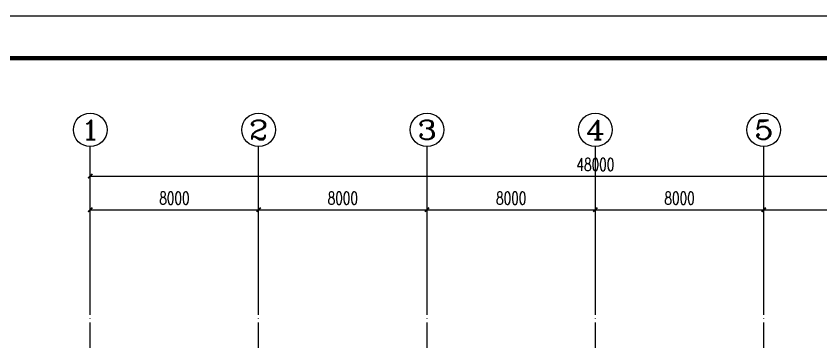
# Model space of a CAD drawing. Extents: x 36360094 to 36697644, y 75306 to 425482.
# Drawn here: x 36386934 to 36425171, y 409986 to 425482 of the extents above; entities that cross this region are included whole.
import ezdxf
from ezdxf.enums import TextEntityAlignment as Align

# ---------------------------------------------------------------- set-up
doc = ezdxf.new("R2010")
doc.units = 0
doc.header["$LTSCALE"] = 1000
doc.header["$MEASUREMENT"] = 0
doc.linetypes.add('ACAD_ISO04W100', pattern=[30.5, 24, -3, 0.5, -3])
doc.linetypes.add('DOTE', pattern=[2.42, 2, -0.2, 0.02, -0.2])
doc.layers.get('0').update_dxf_attribs({"linetype": 'CONTINUOUS'})
doc.layers.get('DEFPOINTS').update_dxf_attribs({"linetype": 'CONTINUOUS'})
for name, color, linetype in [('AXIS', 3, 'CONTINUOUS'), ('AXIS_TEXT', 7, 'CONTINUOUS'), ('DOTE', 1, 'ACAD_ISO04W100'), ('PUB_TITLE', 4, 'CONTINUOUS')]:
    doc.layers.add(name, color=color, linetype=linetype)
doc.styles.add('_TCH_AXIS', font='COMPLEX', dxfattribs={"bigfont": 'GBCBIG'})
doc.styles.add('_TCH_DIM_T3', font='SIMPLEX', dxfattribs={"width": 0.705882, "bigfont": 'GBCBIG'})
doc.styles.add('COMPLEX', font='COMPLEX')
doc.dimstyles.new('_TCH_ARCH&&200', dxfattribs={"dimtxt": 595, "dimasz": 200, "dimexe": 500, "dimexo": 600, "dimgap": 252.5, "dimtad": 1, "dimdec": 0, "dimzin": 0, "dimdsep": 46, "dimtxsty": '_TCH_DIM_T3', "dimblk": 'ARCHTICK', "dimcen": 0.09, "dimclrt": 7, "dimazin": 2, "dimtfac": 1, "dimtdec": 0, "dimtix": 1, "dimtmove": 2, "dimatfit": 3, "dimfxl": 0, "dimtolj": 1, "dimtzin": 0, "dimarcsym": 0})

# ---------------------------------------------------------------- blocks, each defined once
blk = doc.blocks.new('_ArchTick')
at = {"color": 0, "linetype": 'ByBlock', "const_width": 0.4}
blk.add_lwpolyline([(-0.5, -0.5), (0.5, 0.5)], dxfattribs=at)
blk = doc.blocks.new('*D578')
at = {"layer": 'AXIS', "color": 0, "lineweight": -2}
for p, q in [((36390457, 411873), (36390457, 416773)), ((36398457, 411873), (36398457, 416773)), ((36390457, 416273), (36398457, 416273))]:
    blk.add_line(p, q, dxfattribs=at)
at = {"layer": 'DEFPOINTS', "color": 0}
for p in [(36398457, 416273), (36390457, 411273), (36398457, 411273)]:
    blk.add_point(p, dxfattribs=at)
at = {"layer": 'AXIS', "color": 0, "lineweight": -2, "xscale": 200, "yscale": 200, "zscale": 200, "rotation": 180}
blk.add_blockref('_ArchTick', (36390457, 416273), dxfattribs=at)
at = {"layer": 'AXIS', "color": 0, "lineweight": -2, "xscale": 200, "yscale": 200, "zscale": 200}
blk.add_blockref('_ArchTick', (36398457, 416273), dxfattribs=at)
at = {"layer": 'AXIS', "color": 7, "insert": (36394457, 416823), "char_height": 595, "attachment_point": 5, "style": '_TCH_DIM_T3'}
blk.add_mtext('\\A1;8000', dxfattribs=at)
blk = doc.blocks.new('*D579')
at = {"layer": 'AXIS', "color": 0, "lineweight": -2}
for p, q in [((36398457, 411873), (36398457, 416773)), ((36406457, 411873), (36406457, 416773)), ((36398457, 416273), (36406457, 416273))]:
    blk.add_line(p, q, dxfattribs=at)
at = {"layer": 'DEFPOINTS', "color": 0}
for p in [(36406457, 416273), (36398457, 411273), (36406457, 411273)]:
    blk.add_point(p, dxfattribs=at)
at = {"layer": 'AXIS', "color": 0, "lineweight": -2, "xscale": 200, "yscale": 200, "zscale": 200, "rotation": 180}
blk.add_blockref('_ArchTick', (36398457, 416273), dxfattribs=at)
at = {"layer": 'AXIS', "color": 0, "lineweight": -2, "xscale": 200, "yscale": 200, "zscale": 200}
blk.add_blockref('_ArchTick', (36406457, 416273), dxfattribs=at)
at = {"layer": 'AXIS', "color": 7, "insert": (36402457, 416823), "char_height": 595, "attachment_point": 5, "style": '_TCH_DIM_T3'}
blk.add_mtext('\\A1;8000', dxfattribs=at)
blk = doc.blocks.new('*D580')
at = {"layer": 'AXIS', "color": 0, "lineweight": -2}
for p, q in [((36406457, 411873), (36406457, 416773)), ((36414457, 411873), (36414457, 416773)), ((36406457, 416273), (36414457, 416273))]:
    blk.add_line(p, q, dxfattribs=at)
at = {"layer": 'DEFPOINTS', "color": 0}
for p in [(36414457, 416273), (36406457, 411273), (36414457, 411273)]:
    blk.add_point(p, dxfattribs=at)
at = {"layer": 'AXIS', "color": 0, "lineweight": -2, "xscale": 200, "yscale": 200, "zscale": 200, "rotation": 180}
blk.add_blockref('_ArchTick', (36406457, 416273), dxfattribs=at)
at = {"layer": 'AXIS', "color": 0, "lineweight": -2, "xscale": 200, "yscale": 200, "zscale": 200}
blk.add_blockref('_ArchTick', (36414457, 416273), dxfattribs=at)
at = {"layer": 'AXIS', "color": 7, "insert": (36410457, 416823), "char_height": 595, "attachment_point": 5, "style": '_TCH_DIM_T3'}
blk.add_mtext('\\A1;8000', dxfattribs=at)
blk = doc.blocks.new('*D581')
at = {"layer": 'AXIS', "color": 0, "lineweight": -2}
for p, q in [((36414457, 411873), (36414457, 416773)), ((36422457, 411873), (36422457, 416773)), ((36414457, 416273), (36422457, 416273))]:
    blk.add_line(p, q, dxfattribs=at)
at = {"layer": 'DEFPOINTS', "color": 0}
for p in [(36422457, 416273), (36414457, 411273), (36422457, 411273)]:
    blk.add_point(p, dxfattribs=at)
at = {"layer": 'AXIS', "color": 0, "lineweight": -2, "xscale": 200, "yscale": 200, "zscale": 200, "rotation": 180}
blk.add_blockref('_ArchTick', (36414457, 416273), dxfattribs=at)
at = {"layer": 'AXIS', "color": 0, "lineweight": -2, "xscale": 200, "yscale": 200, "zscale": 200}
blk.add_blockref('_ArchTick', (36422457, 416273), dxfattribs=at)
at = {"layer": 'AXIS', "color": 7, "insert": (36418457, 416823), "char_height": 595, "attachment_point": 5, "style": '_TCH_DIM_T3'}
blk.add_mtext('\\A1;8000', dxfattribs=at)
blk = doc.blocks.new('*D582')
at = {"layer": 'AXIS', "color": 0, "lineweight": -2}
for p, q in [((36422457, 411873), (36422457, 416773)), ((36430457, 411873), (36430457, 416773)), ((36422457, 416273), (36430457, 416273))]:
    blk.add_line(p, q, dxfattribs=at)
at = {"layer": 'DEFPOINTS', "color": 0}
for p in [(36430457, 416273), (36422457, 411273), (36430457, 411273)]:
    blk.add_point(p, dxfattribs=at)
at = {"layer": 'AXIS', "color": 0, "lineweight": -2, "xscale": 200, "yscale": 200, "zscale": 200, "rotation": 180}
blk.add_blockref('_ArchTick', (36422457, 416273), dxfattribs=at)
at = {"layer": 'AXIS', "color": 0, "lineweight": -2, "xscale": 200, "yscale": 200, "zscale": 200}
blk.add_blockref('_ArchTick', (36430457, 416273), dxfattribs=at)
at = {"layer": 'AXIS', "color": 7, "insert": (36426457, 416823), "char_height": 595, "attachment_point": 5, "style": '_TCH_DIM_T3'}
blk.add_mtext('\\A1;8000', dxfattribs=at)
blk = doc.blocks.new('*D584')
at = {"layer": 'AXIS', "color": 0, "lineweight": -2}
for p, q in [((36390457, 411873), (36390457, 418373)), ((36438457, 411873), (36438457, 418373)), ((36390457, 417873), (36438457, 417873))]:
    blk.add_line(p, q, dxfattribs=at)
at = {"layer": 'DEFPOINTS', "color": 0}
for p in [(36438457, 417873), (36390457, 411273), (36438457, 411273)]:
    blk.add_point(p, dxfattribs=at)
at = {"layer": 'AXIS', "color": 0, "lineweight": -2, "xscale": 200, "yscale": 200, "zscale": 200, "rotation": 180}
blk.add_blockref('_ArchTick', (36390457, 417873), dxfattribs=at)
at = {"layer": 'AXIS', "color": 0, "lineweight": -2, "xscale": 200, "yscale": 200, "zscale": 200}
blk.add_blockref('_ArchTick', (36438457, 417873), dxfattribs=at)
at = {"layer": 'AXIS', "color": 7, "insert": (36414457, 418423), "char_height": 595, "attachment_point": 5, "style": '_TCH_DIM_T3'}
blk.add_mtext('\\A1;48000', dxfattribs=at)
blk = doc.blocks.new('_AXISO')
blk.add_circle((0, 0), 0.5)
at = {"layer": 'AXIS_TEXT', "style": 'COMPLEX', "width": 1.041667}
blk.add_attdef('A', text='', height=0.56, dxfattribs=at).set_placement((-0.25, -0.28), (0.25, -0.28), align=Align.FIT)

msp = doc.modelspace()

# ---------------------------------------------------------------- linework, layer by layer
at = {"layer": 'AXIS'}
for p, q in [((36390456.8, 411272.6), (36390456.8, 419272.6)), ((36398456.8, 411272.6), (36398456.8, 419272.6)), ((36406456.8, 411272.6), (36406456.8, 419272.6)), ((36414456.8, 411272.6), (36414456.8, 419272.6)), ((36422456.8, 411272.6), (36422456.8, 419272.6))]:
    msp.add_line(p, q, dxfattribs=at)
at = {"layer": 'DOTE', "linetype": 'DOTE'}
for p, q in [((36390456.8, 362923.6), (36390456.8, 411272.6)), ((36398456.8, 362923.6), (36398456.8, 411272.6)), ((36406456.8, 362923.6), (36406456.8, 411272.6)), ((36414456.8, 362923.6), (36414456.8, 411272.6)), ((36422456.8, 362923.6), (36422456.8, 411272.6))]:
    msp.add_line(p, q, dxfattribs=at)
at = {"layer": 'PUB_TITLE'}
msp.add_lwpolyline([(36360094.2, 341482.4), (36478894.2, 341482.4), (36478894.2, 425482.4), (36360094.2, 425482.4)], close=True, dxfattribs=at)
at = {"layer": 'PUB_TITLE', "const_width": 200}
msp.add_lwpolyline([(36365094.2, 343482.4), (36476894.2, 343482.4), (36476894.2, 423482.4), (36365094.2, 423482.4)], close=True, dxfattribs=at)

# ---------------------------------------------------------------- block references
at = {"layer": 'AXIS'}
ref = msp.add_blockref('_AXISO', (36390456.8, 420072.6), dxfattribs=dict(at, xscale=1600, yscale=1600, zscale=1600))
ref.add_attrib('A', '1', dxfattribs={"layer": 'AXIS_TEXT', "height": 905.1, "style": '_TCH_AXIS', "width": 2.333333}).set_placement((36390004.3, 419620.1), (36390909.4, 419620.1), align=Align.FIT)
ref = msp.add_blockref('_AXISO', (36398456.8, 420072.6), dxfattribs=dict(at, xscale=1600, yscale=1600, zscale=1600))
ref.add_attrib('A', '2', dxfattribs={"layer": 'AXIS_TEXT', "height": 905.1, "style": '_TCH_AXIS', "width": 1.5}).set_placement((36398004.3, 419620.1), (36398909.4, 419620.1), align=Align.FIT)
ref = msp.add_blockref('_AXISO', (36406456.8, 420072.6), dxfattribs=dict(at, xscale=1600, yscale=1600, zscale=1600))
ref.add_attrib('A', '3', dxfattribs={"layer": 'AXIS_TEXT', "height": 905.1, "style": '_TCH_AXIS', "width": 1.5}).set_placement((36406004.3, 419620.1), (36406909.4, 419620.1), align=Align.FIT)
ref = msp.add_blockref('_AXISO', (36414456.8, 420072.6), dxfattribs=dict(at, xscale=1600, yscale=1600, zscale=1600))
ref.add_attrib('A', '4', dxfattribs={"layer": 'AXIS_TEXT', "height": 905.1, "style": '_TCH_AXIS', "width": 1.3125}).set_placement((36414004.3, 419620.1), (36414909.4, 419620.1), align=Align.FIT)
ref = msp.add_blockref('_AXISO', (36422456.8, 420072.6), dxfattribs=dict(at, xscale=1600, yscale=1600, zscale=1600))
ref.add_attrib('A', '5', dxfattribs={"layer": 'AXIS_TEXT', "height": 905.1, "style": '_TCH_AXIS', "width": 1.5}).set_placement((36422004.3, 419620.1), (36422909.4, 419620.1), align=Align.FIT)

# ---------------------------------------------------------------- dimensions: what is measured, and where the dimension line sits
for p1, p2, distance, picture, middle in [((36390456.8, 411272.6), (36438456.8, 411272.6), 6600, '*D584', (36414456.8, 418422.6)), ((36390456.8, 411272.6), (36398456.8, 411272.6), 5000, '*D578', (36394456.8, 416822.6)), ((36398456.8, 411272.6), (36406456.8, 411272.6), 5000, '*D579', (36402456.8, 416822.6)), ((36406456.8, 411272.6), (36414456.8, 411272.6), 5000, '*D580', (36410456.8, 416822.6)), ((36414456.8, 411272.6), (36422456.8, 411272.6), 5000, '*D581', (36418456.8, 416822.6)), ((36422456.8, 411272.6), (36430456.8, 411272.6), 5000, '*D582', (36426456.8, 416822.6))]:
    dim = msp.add_aligned_dim(p1=p1, p2=p2, distance=distance, dimstyle='_TCH_ARCH&&200', dxfattribs=at)
    dim.commit()
    dim.dimension.update_dxf_attribs({"geometry": picture, "text_midpoint": middle})

doc.saveas('drawing.dxf')
